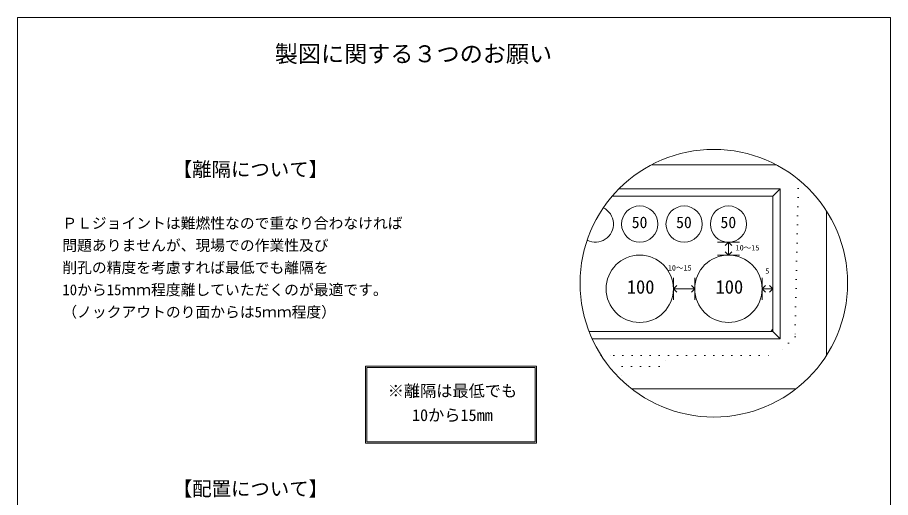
# Model space of a CAD drawing. Units: millimetres, scale not verified. Extents: x -4890 to 18490, y -2316 to 2316.
# Drawn here: x -4890 to -1830, y 634 to 2316 of the extents above; entities that cross this region are included whole.
import ezdxf
from ezdxf.enums import TextEntityAlignment as Align

# ---------------------------------------------------------------- set-up
doc = ezdxf.new("R2010")
doc.units = ezdxf.units.MM
doc.header["$LTSCALE"] = 10
doc.linetypes.add('DASHED1', pattern=[1.8, 1.2, -0.6])
doc.linetypes.add('USER5', pattern=[3.185, 0.01, -3.175])
for name, color, linetype, lineweight in [('0-2_waku', 7, 'Continuous', 18), ('0-3_gaikei', 7, 'Continuous', 18), ('0-4_kakure', 7, 'DASHED1', 5), ('0-5_sunpou', 7, 'Continuous', 5), ('0-8_hole', 7, 'Continuous', 18), ('0-9_uchigawa', 6, 'Continuous', 18), ('0-E_文字１', 7, 'Continuous', 18)]:
    doc.layers.add(name, color=color, linetype=linetype, lineweight=lineweight)
doc.styles.add('ＭＳ ゴシック', font='')
doc.styles.get('ＭＳ ゴシック').set_extended_font_data('MS Gothic')

# ---------------------------------------------------------------- blocks, each defined once
blk = doc.blocks.new('_Open90')
at = {"layer": '0-5_sunpou'}
blk.add_line((0, 0), (-1, 0), dxfattribs=at)
blk.add_lwpolyline([(-0.5, 0.5), (0, 0), (-0.5, -0.5)], dxfattribs=at)

msp = doc.modelspace()

# ---------------------------------------------------------------- linework, layer by layer
at = {"layer": '0-2_waku'}
for p, q in [((-4889.63, 2316), (-1829.63, 2316)), ((-4889.63, 2316), (-1829.63, 2316)), ((-4889.63, 2316), (-4889.63, -1959)), ((-1829.63, 2316), (-1829.63, -1959))]:
    msp.add_line(p, q, dxfattribs=at)
at = {"layer": '0-3_gaikei'}
for p, q in [((-2229.76, 1799.71), (-2667.9, 1799.71)), ((-2053.55, 1132.97), (-2053.55, 1637.34)), ((-2737.44, 1015.63), (-2160.22, 1015.63))]:
    msp.add_line(p, q, dxfattribs=at)
at = {"layer": '0-4_kakure', "linetype": 'USER5', "lineweight": 18}
for p, q in [((-2843.67, 1132.27), (-2799.46, 1132.27)), ((-2799.46, 1132.27), (-2229.22, 1132.27)), ((-2799.46, 1132.27), (-2229.22, 1132.27)), ((-2769.72, 1093.39), (-2772.86, 1046.26)), ((-2769.72, 1093.39), (-2666.04, 1093.39))]:
    msp.add_line(p, q, dxfattribs=at)
for points in [[(-2152.56, 1748.57), (-2164.42, 1197.07), (-2229.22, 1132.27)], [(-2769.72, 1093.39), (-2640.12, 1093.39), (-2601.24, 1132.27)]]:
    msp.add_lwpolyline(points, dxfattribs=at)
at = {"layer": '0-5_sunpou', "color": 150, "lineweight": 18}
for p, q in [((-2436.58, 1528.85), (-2358.82, 1528.85)), ((-2436.58, 1483.49), (-2358.82, 1483.49)), ((-2590.8, 1404.43), (-2590.8, 1326.67)), ((-2515.64, 1404.43), (-2515.64, 1326.67)), ((-2279.66, 1404.43), (-2279.66, 1326.67)), ((-2242.18, 1404.43), (-2242.18, 1326.67)), ((-2590.8, 1365.55), (-2515.64, 1365.55)), ((-2279.66, 1365.55), (-2242.18, 1365.55)), ((-2242.18, 1223.9), (-2249.35, 1216.51))]:
    msp.add_line(p, q, dxfattribs=at)
msp.add_circle((-2448.83, 1385.16), 468.88, dxfattribs=at)
at = {"layer": '0-8_hole'}
for centre, radius in [((-2708.74, 1592.35), 63.5), ((-2553.22, 1592.35), 63.5), ((-2397.7, 1592.35), 63.5), ((-2708.74, 1365.55), 117.94), ((-2397.7, 1365.55), 117.94)]:
    msp.add_circle(centre, radius, dxfattribs=at)
msp.add_arc((-2864.26, 1592.35), 63.5, 243.19936, 63.78529, dxfattribs=at)
at = {"layer": '0-9_uchigawa'}
for p, q in [((-2781.6, 1715.47), (-2216.26, 1715.47)), ((-2216.26, 1190.59), (-2216.26, 1715.47)), ((-2805.47, 1689.55), (-2799.46, 1689.55)), ((-2242.18, 1216.51), (-2242.18, 1689.55)), ((-2886.33, 1216.51), (-2799.46, 1216.51)), ((-2799.46, 1216.51), (-2242.18, 1216.51)), ((-2216.26, 1190.59), (-2242.18, 1216.51)), ((-2875.43, 1190.59), (-2799.46, 1190.59)), ((-2799.46, 1190.59), (-2216.26, 1190.59)), ((-3670.1, 1094.26), (-3070.1, 1094.26)), ((-3670.1, 824.26), (-3670.1, 1094.26)), ((-3665.1, 1089.26), (-3075.1, 1089.26)), ((-3665.1, 829.26), (-3665.1, 1089.26)), ((-3075.1, 829.26), (-3075.1, 1089.26)), ((-3070.1, 824.26), (-3070.1, 1094.26)), ((-3665.1, 829.26), (-3075.1, 829.26)), ((-3670.1, 824.26), (-3070.1, 824.26))]:
    msp.add_line(p, q, dxfattribs=at)
msp.add_lwpolyline([(-2799.46, 1689.55), (-2242.18, 1689.55), (-2216.26, 1715.47)], dxfattribs=at)

# ---------------------------------------------------------------- block references
at = {"layer": '0-5_sunpou', "xscale": 23.328, "yscale": 23.328}
for p, rotation in [((-2397.7, 1528.85), 90), ((-2397.7, 1483.49), 270), ((-2590.8, 1365.55), 180), ((-2279.66, 1365.55), 180)]:
    msp.add_blockref('_Open90', p, dxfattribs=dict(at, rotation=rotation))
for p in [(-2515.64, 1365.55), (-2242.18, 1365.55)]:
    msp.add_blockref('_Open90', p, dxfattribs=at)

# ---------------------------------------------------------------- texts
at = {"layer": '0-E_文字１', "style": 'ＭＳ ゴシック'}
for s, height, p in [('製図に関する３つのお願い', 59.38, (-3987.69, 2141.2)), ('【離隔について】', 49.88, (-4345.29, 1744.11)), ('ＰＬジョイントは難燃性なので重なり合わなければ', 38.01, (-4732.41, 1564.99)), ('50', 40.38, (-2736.72, 1565.99)), ('50', 40.38, (-2581.2, 1565.99)), ('50', 40.38, (-2425.68, 1565.99)), ('問題ありませんが、現場での作業性及び', 38.01, (-4732.41, 1487.23)), ('10～15', 19, (-2372.64, 1494.17)), ('削孔の精度を考慮すれば最低でも離隔を', 38.01, (-4732.41, 1409.47)), ('10～15', 19, (-2610.17, 1423.67)), ('5', 19, (-2268.5, 1412.64)), ('10から15ｍｍ程度離していただくのが最適です。', 38.01, (-4732.41, 1331.71)), ('100', 47.51, (-2754.03, 1334.22)), ('100', 47.51, (-2442.99, 1334.22)), ('（ノックアウトのり面からは5ｍｍ程度）', 38.01, (-4732.41, 1253.95)), ('※離隔は最低でも', 41.57, (-3591.91, 974.83)), ('\u3000 10から15mm', 41.57, (-3591.91, 889.78)), ('【配置について】', 49.88, (-4345.29, 625.26))]:
    msp.add_text(s, height=height, dxfattribs=at).set_placement(p, align=Align.BOTTOM_LEFT)

doc.saveas('drawing.dxf')
